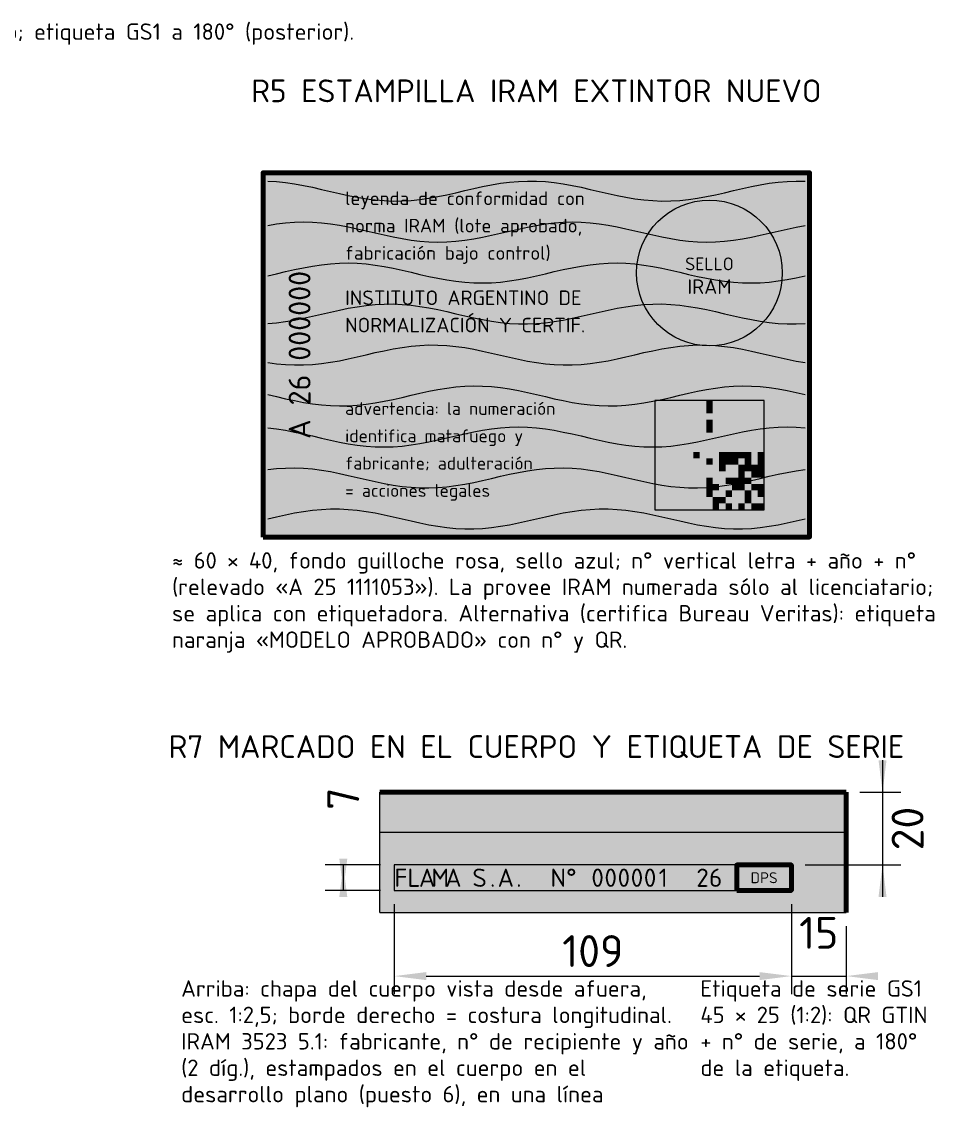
# Model space of a CAD drawing. Header units: millimetres. Extents: x 0 to 2208, y 0 to 420.
# Drawn here: x 2009.5 to 2109.7, y 89.4 to 208.6 of the extents above; entities that cross this region are included whole.
import ezdxf
from ezdxf.enums import TextEntityAlignment as Align

# ---------------------------------------------------------------- set-up
doc = ezdxf.new("R2010")
doc.units = ezdxf.units.MM
for name, color, linetype, lineweight in [('01-VISIBLE', 7, 'CONTINUOUS', 70), ('04-COTA', 3, 'CONTINUOUS', 18), ('06-TEXTO', 7, 'CONTINUOUS', 25), ('08-FINA', 5, 'CONTINUOUS', 18), ('13-GRAFICA', 30, 'CONTINUOUS', 18)]:
    doc.layers.add(name, color=color, linetype=linetype, lineweight=lineweight)
doc.styles.add('ISO3098', font='isocpeur.ttf')
doc.dimstyles.new('FLAMA-IRAM', dxfattribs={"dimtxt": 3.5, "dimasz": 3.5, "dimexe": 2, "dimexo": 1.5, "dimgap": 1, "dimtad": 1, "dimdec": 1, "dimtxsty": 'ISO3098', "dimblk": 'IRAM_FLECHA', "dimblk1": 'IRAM_FLECHA', "dimblk2": 'IRAM_FLECHA', "dimcen": 2.5, "dimclrd": 256, "dimclre": 256, "dimclrt": 256, "dimazin": 3, "dimtfac": 1, "dimtmove": 0, "dimatfit": 3, "dimlwd": 18, "dimlwe": 18})

# ---------------------------------------------------------------- blocks, each defined once
blk = doc.blocks.new('IRAM_FLECHA')
blk.add_solid([(0, 0), (-1, 0.125), (-1, -0.125)])

msp = doc.modelspace()

# ---------------------------------------------------------------- hatches: boundary and pattern name
at = {"layer": '13-GRAFICA', "true_color": 0xf7c8d7}
h = msp.add_hatch(color=7, dxfattribs=at)
h.dxf.hatch_style = 1
h.paths.add_polyline_path([(2096, 152), (2096, 192), (2036, 192), (2036, 152)])
at = {"layer": '13-GRAFICA', "true_color": 0x005eaa}
h = msp.add_hatch(color=7, dxfattribs=at)
h.dxf.hatch_style = 1
h.paths.add_polyline_path([(2093, 181), (2092.996, 180.738), (2092.983, 180.477), (2092.961, 180.216), (2092.932, 179.956), (2092.893, 179.697), (2092.846, 179.439), (2092.791, 179.183), (2092.727, 178.929), (2092.656, 178.678), (2092.575, 178.428), (2092.487, 178.182), (2092.391, 177.939), (2092.287, 177.698), (2092.175, 177.462), (2092.055, 177.229), (2091.928, 177), (2091.794, 176.775), (2091.652, 176.555), (2091.503, 176.34), (2091.347, 176.13), (2091.184, 175.925), (2091.015, 175.725), (2090.839, 175.531), (2090.657, 175.343), (2090.469, 175.161), (2090.275, 174.985), (2090.075, 174.816), (2089.87, 174.653), (2089.66, 174.497), (2089.445, 174.348), (2089.225, 174.206), (2089, 174.072), (2088.771, 173.945), (2088.538, 173.825), (2088.302, 173.713), (2088.061, 173.609), (2087.818, 173.513), (2087.572, 173.425), (2087.322, 173.344), (2087.071, 173.273), (2086.817, 173.209), (2086.561, 173.154), (2086.303, 173.107), (2086.044, 173.068), (2085.784, 173.039), (2085.523, 173.017), (2085.262, 173.004), (2085, 173), (2084.738, 173.004), (2084.477, 173.017), (2084.216, 173.039), (2083.956, 173.068), (2083.697, 173.107), (2083.439, 173.154), (2083.183, 173.209), (2082.929, 173.273), (2082.678, 173.344), (2082.428, 173.425), (2082.182, 173.513), (2081.939, 173.609), (2081.698, 173.713), (2081.462, 173.825), (2081.229, 173.945), (2081, 174.072), (2080.775, 174.206), (2080.555, 174.348), (2080.34, 174.497), (2080.13, 174.653), (2079.925, 174.816), (2079.725, 174.985), (2079.531, 175.161), (2079.343, 175.343), (2079.161, 175.531), (2078.985, 175.725), (2078.816, 175.925), (2078.653, 176.13), (2078.497, 176.34), (2078.348, 176.555), (2078.206, 176.775), (2078.072, 177), (2077.945, 177.229), (2077.825, 177.462), (2077.713, 177.698), (2077.609, 177.939), (2077.513, 178.182), (2077.425, 178.428), (2077.344, 178.678), (2077.273, 178.929), (2077.209, 179.183), (2077.154, 179.439), (2077.107, 179.697), (2077.068, 179.956), (2077.039, 180.216), (2077.017, 180.477), (2077.004, 180.738), (2077, 181), (2077.004, 181.262), (2077.017, 181.523), (2077.039, 181.784), (2077.068, 182.044), (2077.107, 182.303), (2077.154, 182.561), (2077.209, 182.817), (2077.273, 183.071), (2077.344, 183.322), (2077.425, 183.572), (2077.513, 183.818), (2077.609, 184.061), (2077.713, 184.302), (2077.825, 184.538), (2077.945, 184.771), (2078.072, 185), (2078.206, 185.225), (2078.348, 185.445), (2078.497, 185.66), (2078.653, 185.87), (2078.816, 186.075), (2078.985, 186.275), (2079.161, 186.469), (2079.343, 186.657), (2079.531, 186.839), (2079.725, 187.015), (2079.925, 187.184), (2080.13, 187.347), (2080.34, 187.503), (2080.555, 187.652), (2080.775, 187.794), (2081, 187.928), (2081.229, 188.055), (2081.462, 188.175), (2081.698, 188.287), (2081.939, 188.391), (2082.182, 188.487), (2082.428, 188.575), (2082.678, 188.656), (2082.929, 188.727), (2083.183, 188.791), (2083.439, 188.846), (2083.697, 188.893), (2083.956, 188.932), (2084.216, 188.961), (2084.477, 188.983), (2084.738, 188.996), (2085, 189), (2085.262, 188.996), (2085.523, 188.983), (2085.784, 188.961), (2086.044, 188.932), (2086.303, 188.893), (2086.561, 188.846), (2086.817, 188.791), (2087.071, 188.727), (2087.322, 188.656), (2087.572, 188.575), (2087.818, 188.487), (2088.061, 188.391), (2088.302, 188.287), (2088.538, 188.175), (2088.771, 188.055), (2089, 187.928), (2089.225, 187.794), (2089.445, 187.652), (2089.66, 187.503), (2089.87, 187.347), (2090.075, 187.184), (2090.275, 187.015), (2090.469, 186.839), (2090.657, 186.657), (2090.839, 186.469), (2091.015, 186.275), (2091.184, 186.075), (2091.347, 185.87), (2091.503, 185.66), (2091.652, 185.445), (2091.794, 185.225), (2091.928, 185), (2092.055, 184.771), (2092.175, 184.538), (2092.287, 184.302), (2092.391, 184.061), (2092.487, 183.818), (2092.575, 183.572), (2092.656, 183.322), (2092.727, 183.071), (2092.791, 182.817), (2092.846, 182.561), (2092.893, 182.303), (2092.932, 182.044), (2092.961, 181.784), (2092.983, 181.523), (2092.996, 181.262)])
at = {"layer": '13-GRAFICA', "true_color": 0xffffff}
h = msp.add_hatch(color=7, dxfattribs=at)
h.dxf.hatch_style = 1
h.paths.add_polyline_path([(2091, 155), (2091, 167), (2079, 167), (2079, 155)])
at = {"layer": '13-GRAFICA', "true_color": 0x191919}
h = msp.add_hatch(color=7, dxfattribs=at)
h.dxf.hatch_style = 1
h.paths.add_polyline_path([(2079, 167), (2079.706, 167), (2079.706, 166.294), (2079.706, 162.765), (2079.706, 162.059), (2079, 162.059)])
h = msp.add_hatch(color=7, dxfattribs=at)
h.dxf.hatch_style = 1
h.paths.add_polyline_path([(2083.235, 167), (2083.235, 166.294), (2079.706, 166.294), (2079.706, 167)])
h = msp.add_hatch(color=7, dxfattribs=at)
h.dxf.hatch_style = 1
h.paths.add_polyline_path([(2083.941, 167), (2083.941, 162.059), (2083.235, 162.059), (2083.235, 162.765), (2083.235, 166.294), (2083.235, 167)])
h = msp.add_hatch(color=7, dxfattribs=at)
h.dxf.hatch_style = 1
h.paths.add_polyline_path([(2085.353, 166.294), (2085.353, 167), (2084.647, 167), (2084.647, 166.294)])
h = msp.add_hatch(color=7, dxfattribs=at)
h.dxf.hatch_style = 1
h.paths.add_polyline_path([(2086.059, 167), (2086.765, 167), (2086.765, 166.294), (2086.765, 162.765), (2086.765, 162.059), (2086.059, 162.059)])
h = msp.add_hatch(color=7, dxfattribs=at)
h.dxf.hatch_style = 1
h.paths.add_polyline_path([(2090.294, 167), (2090.294, 166.294), (2086.765, 166.294), (2086.765, 167)])
h = msp.add_hatch(color=7, dxfattribs=at)
h.dxf.hatch_style = 1
h.paths.add_polyline_path([(2091, 167), (2091, 162.059), (2090.294, 162.059), (2090.294, 162.765), (2090.294, 166.294), (2090.294, 167)])
h = msp.add_hatch(color=7, dxfattribs=at)
h.dxf.hatch_style = 1
h.paths.add_polyline_path([(2085.353, 165.588), (2085.353, 166.294), (2084.647, 166.294), (2084.647, 165.588)])
h = msp.add_hatch(color=7, dxfattribs=at)
h.dxf.hatch_style = 1
h.paths.add_polyline_path([(2082.529, 163.471), (2080.412, 163.471), (2080.412, 165.588), (2082.529, 165.588)])
h = msp.add_hatch(color=7, dxfattribs=at)
h.dxf.hatch_style = 1
h.paths.add_polyline_path([(2085.353, 164.176), (2085.353, 164.882), (2084.647, 164.882), (2084.647, 164.176)])
h = msp.add_hatch(color=7, dxfattribs=at)
h.dxf.hatch_style = 1
h.paths.add_polyline_path([(2089.588, 163.471), (2087.471, 163.471), (2087.471, 165.588), (2089.588, 165.588)])
h = msp.add_hatch(color=7, dxfattribs=at)
h.dxf.hatch_style = 1
h.paths.add_polyline_path([(2085.353, 163.471), (2085.353, 164.176), (2084.647, 164.176), (2084.647, 163.471)])
h = msp.add_hatch(color=7, dxfattribs=at)
h.dxf.hatch_style = 1
h.paths.add_polyline_path([(2079.706, 162.059), (2079.706, 162.765), (2083.235, 162.765), (2083.235, 162.059)])
h = msp.add_hatch(color=7, dxfattribs=at)
h.dxf.hatch_style = 1
h.paths.add_polyline_path([(2086.765, 162.059), (2086.765, 162.765), (2090.294, 162.765), (2090.294, 162.059)])
h = msp.add_hatch(color=7, dxfattribs=at)
h.dxf.hatch_style = 1
h.paths.add_polyline_path([(2083.941, 160.647), (2083.941, 161.353), (2083.235, 161.353), (2083.235, 160.647)])
h = msp.add_hatch(color=7, dxfattribs=at)
h.dxf.hatch_style = 1
h.paths.add_polyline_path([(2086.765, 160.647), (2086.765, 161.353), (2086.059, 161.353), (2086.059, 160.647)])
h = msp.add_hatch(color=7, dxfattribs=at)
h.dxf.hatch_style = 1
h.paths.add_polyline_path([(2087.471, 160.647), (2087.471, 161.353), (2086.765, 161.353), (2086.765, 160.647)])
h = msp.add_hatch(color=7, dxfattribs=at)
h.dxf.hatch_style = 1
h.paths.add_polyline_path([(2088.176, 160.647), (2088.176, 161.353), (2087.471, 161.353), (2087.471, 160.647)])
h = msp.add_hatch(color=7, dxfattribs=at)
h.dxf.hatch_style = 1
h.paths.add_polyline_path([(2088.882, 160.647), (2088.882, 161.353), (2088.176, 161.353), (2088.176, 160.647)])
h = msp.add_hatch(color=7, dxfattribs=at)
h.dxf.hatch_style = 1
h.paths.add_polyline_path([(2089.588, 160.647), (2089.588, 161.353), (2088.882, 161.353), (2088.882, 160.647)])
h = msp.add_hatch(color=7, dxfattribs=at)
h.dxf.hatch_style = 1
h.paths.add_polyline_path([(2091, 160.647), (2091, 161.353), (2090.294, 161.353), (2090.294, 160.647)])
h = msp.add_hatch(color=7, dxfattribs=at)
h.dxf.hatch_style = 1
h.paths.add_polyline_path([(2079, 159.941), (2079.706, 159.941), (2079.706, 159.235), (2079.706, 155.706), (2079.706, 155), (2079, 155)])
h = msp.add_hatch(color=7, dxfattribs=at)
h.dxf.hatch_style = 1
h.paths.add_polyline_path([(2083.235, 159.941), (2083.235, 159.235), (2079.706, 159.235), (2079.706, 159.941)])
h = msp.add_hatch(color=7, dxfattribs=at)
h.dxf.hatch_style = 1
h.paths.add_polyline_path([(2083.941, 159.941), (2083.941, 155), (2083.235, 155), (2083.235, 155.706), (2083.235, 159.235), (2083.235, 159.941)])
h = msp.add_hatch(color=7, dxfattribs=at)
h.dxf.hatch_style = 1
h.paths.add_polyline_path([(2085.353, 159.941), (2085.353, 160.647), (2084.647, 160.647), (2084.647, 159.941)])
h = msp.add_hatch(color=7, dxfattribs=at)
h.dxf.hatch_style = 1
h.paths.add_polyline_path([(2086.765, 159.941), (2086.765, 160.647), (2086.059, 160.647), (2086.059, 159.941)])
h = msp.add_hatch(color=7, dxfattribs=at)
h.dxf.hatch_style = 1
h.paths.add_polyline_path([(2086.765, 159.235), (2086.765, 159.941), (2086.059, 159.941), (2086.059, 159.235)])
h = msp.add_hatch(color=7, dxfattribs=at)
h.dxf.hatch_style = 1
h.paths.add_polyline_path([(2087.471, 159.941), (2087.471, 160.647), (2086.765, 160.647), (2086.765, 159.941)])
h = msp.add_hatch(color=7, dxfattribs=at)
h.dxf.hatch_style = 1
h.paths.add_polyline_path([(2088.176, 159.941), (2088.176, 160.647), (2087.471, 160.647), (2087.471, 159.941)])
h = msp.add_hatch(color=7, dxfattribs=at)
h.dxf.hatch_style = 1
h.paths.add_polyline_path([(2088.882, 159.235), (2088.882, 159.941), (2088.176, 159.941), (2088.176, 159.235)])
h = msp.add_hatch(color=7, dxfattribs=at)
h.dxf.hatch_style = 1
h.paths.add_polyline_path([(2089.588, 159.941), (2089.588, 160.647), (2088.882, 160.647), (2088.882, 159.941)])
h = msp.add_hatch(color=7, dxfattribs=at)
h.dxf.hatch_style = 1
h.paths.add_polyline_path([(2089.588, 159.235), (2089.588, 159.941), (2088.882, 159.941), (2088.882, 159.235)])
h = msp.add_hatch(color=7, dxfattribs=at)
h.dxf.hatch_style = 1
h.paths.add_polyline_path([(2090.294, 159.235), (2090.294, 159.941), (2089.588, 159.941), (2089.588, 159.235)])
h = msp.add_hatch(color=7, dxfattribs=at)
h.dxf.hatch_style = 1
h.paths.add_polyline_path([(2091, 159.941), (2091, 160.647), (2090.294, 160.647), (2090.294, 159.941)])
h = msp.add_hatch(color=7, dxfattribs=at)
h.dxf.hatch_style = 1
h.paths.add_polyline_path([(2091, 159.235), (2091, 159.941), (2090.294, 159.941), (2090.294, 159.235)])
h = msp.add_hatch(color=7, dxfattribs=at)
h.dxf.hatch_style = 1
h.paths.add_polyline_path([(2082.529, 156.412), (2080.412, 156.412), (2080.412, 158.529), (2082.529, 158.529)])
h = msp.add_hatch(color=7, dxfattribs=at)
h.dxf.hatch_style = 1
h.paths.add_polyline_path([(2085.353, 157.824), (2085.353, 158.529), (2084.647, 158.529), (2084.647, 157.824)])
h = msp.add_hatch(color=7, dxfattribs=at)
h.dxf.hatch_style = 1
h.paths.add_polyline_path([(2087.471, 157.824), (2087.471, 158.529), (2086.765, 158.529), (2086.765, 157.824)])
h = msp.add_hatch(color=7, dxfattribs=at)
h.dxf.hatch_style = 1
h.paths.add_polyline_path([(2088.176, 157.824), (2088.176, 158.529), (2087.471, 158.529), (2087.471, 157.824)])
h = msp.add_hatch(color=7, dxfattribs=at)
h.dxf.hatch_style = 1
h.paths.add_polyline_path([(2088.882, 158.529), (2088.882, 159.235), (2088.176, 159.235), (2088.176, 158.529)])
h = msp.add_hatch(color=7, dxfattribs=at)
h.dxf.hatch_style = 1
h.paths.add_polyline_path([(2088.882, 157.824), (2088.882, 158.529), (2088.176, 158.529), (2088.176, 157.824)])
h = msp.add_hatch(color=7, dxfattribs=at)
h.dxf.hatch_style = 1
h.paths.add_polyline_path([(2089.588, 157.824), (2089.588, 158.529), (2088.882, 158.529), (2088.882, 157.824)])
h = msp.add_hatch(color=7, dxfattribs=at)
h.dxf.hatch_style = 1
h.paths.add_polyline_path([(2090.294, 158.529), (2090.294, 159.235), (2089.588, 159.235), (2089.588, 158.529)])
h = msp.add_hatch(color=7, dxfattribs=at)
h.dxf.hatch_style = 1
h.paths.add_polyline_path([(2091, 158.529), (2091, 159.235), (2090.294, 159.235), (2090.294, 158.529)])
h = msp.add_hatch(color=7, dxfattribs=at)
h.dxf.hatch_style = 1
h.paths.add_polyline_path([(2085.353, 157.118), (2085.353, 157.824), (2084.647, 157.824), (2084.647, 157.118)])
h = msp.add_hatch(color=7, dxfattribs=at)
h.dxf.hatch_style = 1
h.paths.add_polyline_path([(2086.059, 157.118), (2086.059, 157.824), (2085.353, 157.824), (2085.353, 157.118)])
h = msp.add_hatch(color=7, dxfattribs=at)
h.dxf.hatch_style = 1
h.paths.add_polyline_path([(2088.176, 157.118), (2088.176, 157.824), (2087.471, 157.824), (2087.471, 157.118)])
h = msp.add_hatch(color=7, dxfattribs=at)
h.dxf.hatch_style = 1
h.paths.add_polyline_path([(2088.882, 157.118), (2088.882, 157.824), (2088.176, 157.824), (2088.176, 157.118)])
h = msp.add_hatch(color=7, dxfattribs=at)
h.dxf.hatch_style = 1
h.paths.add_polyline_path([(2090.294, 157.118), (2090.294, 157.824), (2089.588, 157.824), (2089.588, 157.118)])
h = msp.add_hatch(color=7, dxfattribs=at)
h.dxf.hatch_style = 1
h.paths.add_polyline_path([(2091, 157.118), (2091, 157.824), (2090.294, 157.824), (2090.294, 157.118)])
h = msp.add_hatch(color=7, dxfattribs=at)
h.dxf.hatch_style = 1
h.paths.add_polyline_path([(2085.353, 156.412), (2085.353, 157.118), (2084.647, 157.118), (2084.647, 156.412)])
h = msp.add_hatch(color=7, dxfattribs=at)
h.dxf.hatch_style = 1
h.paths.add_polyline_path([(2086.059, 155.706), (2086.059, 156.412), (2085.353, 156.412), (2085.353, 155.706)])
h = msp.add_hatch(color=7, dxfattribs=at)
h.dxf.hatch_style = 1
h.paths.add_polyline_path([(2086.765, 155.706), (2086.765, 156.412), (2086.059, 156.412), (2086.059, 155.706)])
h = msp.add_hatch(color=7, dxfattribs=at)
h.dxf.hatch_style = 1
h.paths.add_polyline_path([(2087.471, 156.412), (2087.471, 157.118), (2086.765, 157.118), (2086.765, 156.412)])
h = msp.add_hatch(color=7, dxfattribs=at)
h.dxf.hatch_style = 1
h.paths.add_polyline_path([(2089.588, 156.412), (2089.588, 157.118), (2088.882, 157.118), (2088.882, 156.412)])
h = msp.add_hatch(color=7, dxfattribs=at)
h.dxf.hatch_style = 1
h.paths.add_polyline_path([(2089.588, 155.706), (2089.588, 156.412), (2088.882, 156.412), (2088.882, 155.706)])
h = msp.add_hatch(color=7, dxfattribs=at)
h.dxf.hatch_style = 1
h.paths.add_polyline_path([(2091, 156.412), (2091, 157.118), (2090.294, 157.118), (2090.294, 156.412)])
h = msp.add_hatch(color=7, dxfattribs=at)
h.dxf.hatch_style = 1
h.paths.add_polyline_path([(2079.706, 155), (2079.706, 155.706), (2083.235, 155.706), (2083.235, 155)])
h = msp.add_hatch(color=7, dxfattribs=at)
h.dxf.hatch_style = 1
h.paths.add_polyline_path([(2086.059, 155), (2086.059, 155.706), (2085.353, 155.706), (2085.353, 155)])
h = msp.add_hatch(color=7, dxfattribs=at)
h.dxf.hatch_style = 1
h.paths.add_polyline_path([(2087.471, 155), (2087.471, 155.706), (2086.765, 155.706), (2086.765, 155)])
h = msp.add_hatch(color=7, dxfattribs=at)
h.dxf.hatch_style = 1
h.paths.add_polyline_path([(2088.882, 155), (2088.882, 155.706), (2088.176, 155.706), (2088.176, 155)])
h = msp.add_hatch(color=7, dxfattribs=at)
h.dxf.hatch_style = 1
h.paths.add_polyline_path([(2090.294, 155), (2090.294, 155.706), (2089.588, 155.706), (2089.588, 155)])
h = msp.add_hatch(color=7, dxfattribs=at)
h.dxf.hatch_style = 1
h.paths.add_polyline_path([(2091, 155), (2091, 155.706), (2090.294, 155.706), (2090.294, 155)])
at = {"layer": '13-GRAFICA', "true_color": 0xb21820}
h = msp.add_hatch(color=7, dxfattribs=at)
h.dxf.hatch_style = 1
h.paths.add_polyline_path([(2100, 110.8), (2100, 124), (2048.8, 124), (2048.8, 110.8)])

# ---------------------------------------------------------------- linework, layer by layer
at = {"layer": '01-VISIBLE'}
for p in [(2048.8, 124), (2100, 110.8)]:
    msp.add_line(p, (2100, 124), dxfattribs=at)
for points in [[(2036, 152), (2096, 152), (2096, 192), (2036, 192)], [(2088, 113.2), (2094, 113.2), (2094, 116), (2088, 116)]]:
    msp.add_lwpolyline(points, close=True, dxfattribs=at)
at = {"layer": '08-FINA'}
for p, q in [((2048.8, 110.8), (2048.8, 124)), ((2048.8, 119.6), (2100, 119.6)), ((2048.8, 110.8), (2100, 110.8))]:
    msp.add_line(p, q, dxfattribs=at)
for points in [[(2079, 155), (2091, 155), (2091, 167), (2079, 167)], [(2050.4, 113.2), (2094, 113.2), (2094, 116), (2050.4, 116)]]:
    msp.add_lwpolyline(points, close=True, dxfattribs=at)
msp.add_circle((2085, 181), 8, dxfattribs=at)
at = {"layer": '13-GRAFICA', "true_color": 0xe196b4}
for points in [[(2036.5, 191.088), (2037.483, 191.031), (2038.467, 190.929), (2039.45, 190.786), (2040.433, 190.609), (2041.417, 190.406), (2042.4, 190.184), (2043.383, 189.955), (2044.367, 189.727), (2045.35, 189.511), (2046.333, 189.317), (2047.317, 189.153), (2048.3, 189.025), (2049.283, 188.941), (2050.267, 188.902), (2051.25, 188.912), (2052.233, 188.969), (2053.217, 189.071), (2054.2, 189.214), (2055.183, 189.391), (2056.167, 189.594), (2057.15, 189.816), (2058.133, 190.045), (2059.117, 190.273), (2060.1, 190.489), (2061.083, 190.683), (2062.067, 190.847), (2063.05, 190.975), (2064.033, 191.059), (2065.017, 191.098), (2066, 191.088), (2066.983, 191.031), (2067.967, 190.929), (2068.95, 190.786), (2069.933, 190.609), (2070.917, 190.406), (2071.9, 190.184), (2072.883, 189.955), (2073.867, 189.727), (2074.85, 189.511), (2075.833, 189.317), (2076.817, 189.153), (2077.8, 189.025), (2078.783, 188.941), (2079.767, 188.902), (2080.75, 188.912), (2081.733, 188.969), (2082.717, 189.071), (2083.7, 189.214), (2084.683, 189.391), (2085.667, 189.594), (2086.65, 189.816), (2087.633, 190.045), (2088.617, 190.273), (2089.6, 190.489), (2090.583, 190.683), (2091.567, 190.847), (2092.55, 190.975), (2093.533, 191.059), (2094.517, 191.098), (2095.5, 191.088)], [(2036.5, 186.223), (2037.483, 186.379), (2038.467, 186.498), (2039.45, 186.572), (2040.433, 186.6), (2041.417, 186.58), (2042.4, 186.512), (2043.383, 186.4), (2044.367, 186.249), (2045.35, 186.065), (2046.333, 185.857), (2047.317, 185.633), (2048.3, 185.403), (2049.283, 185.177), (2050.267, 184.966), (2051.25, 184.777), (2052.233, 184.621), (2053.217, 184.502), (2054.2, 184.428), (2055.183, 184.4), (2056.167, 184.42), (2057.15, 184.488), (2058.133, 184.6), (2059.117, 184.751), (2060.1, 184.935), (2061.083, 185.143), (2062.067, 185.367), (2063.05, 185.597), (2064.033, 185.823), (2065.017, 186.034), (2066, 186.223), (2066.983, 186.379), (2067.967, 186.498), (2068.95, 186.572), (2069.933, 186.6), (2070.917, 186.58), (2071.9, 186.512), (2072.883, 186.4), (2073.867, 186.249), (2074.85, 186.065), (2075.833, 185.857), (2076.817, 185.633), (2077.8, 185.403), (2078.783, 185.177), (2079.767, 184.966), (2080.75, 184.777), (2081.733, 184.621), (2082.717, 184.502), (2083.7, 184.428), (2084.683, 184.4), (2085.667, 184.42), (2086.65, 184.488), (2087.633, 184.6), (2088.617, 184.751), (2089.6, 184.935), (2090.583, 185.143), (2091.567, 185.367), (2092.55, 185.597), (2093.533, 185.823), (2094.517, 186.034), (2095.5, 186.223)], [(2036.5, 180.693), (2037.483, 180.919), (2038.467, 181.149), (2039.45, 181.372), (2040.433, 181.579), (2041.417, 181.761), (2042.4, 181.91), (2043.383, 182.018), (2044.367, 182.083), (2045.35, 182.099), (2046.333, 182.068), (2047.317, 181.991), (2048.3, 181.869), (2049.283, 181.71), (2050.267, 181.52), (2051.25, 181.307), (2052.233, 181.081), (2053.217, 180.851), (2054.2, 180.628), (2055.183, 180.421), (2056.167, 180.239), (2057.15, 180.09), (2058.133, 179.982), (2059.117, 179.917), (2060.1, 179.901), (2061.083, 179.932), (2062.067, 180.009), (2063.05, 180.131), (2064.033, 180.29), (2065.017, 180.48), (2066, 180.693), (2066.983, 180.919), (2067.967, 181.149), (2068.95, 181.372), (2069.933, 181.579), (2070.917, 181.761), (2071.9, 181.91), (2072.883, 182.018), (2073.867, 182.083), (2074.85, 182.099), (2075.833, 182.068), (2076.817, 181.991), (2077.8, 181.869), (2078.783, 181.71), (2079.767, 181.52), (2080.75, 181.307), (2081.733, 181.081), (2082.717, 180.851), (2083.7, 180.628), (2084.683, 180.421), (2085.667, 180.239), (2086.65, 180.09), (2087.633, 179.982), (2088.617, 179.917), (2089.6, 179.901), (2090.583, 179.932), (2091.567, 180.009), (2092.55, 180.131), (2093.533, 180.29), (2094.517, 180.48), (2095.5, 180.693)], [(2036.5, 175.445), (2037.483, 175.533), (2038.467, 175.663), (2039.45, 175.83), (2040.433, 176.026), (2041.417, 176.243), (2042.4, 176.471), (2043.383, 176.7), (2044.367, 176.921), (2045.35, 177.123), (2046.333, 177.298), (2047.317, 177.438), (2048.3, 177.537), (2049.283, 177.591), (2050.267, 177.597), (2051.25, 177.555), (2052.233, 177.467), (2053.217, 177.337), (2054.2, 177.17), (2055.183, 176.974), (2056.167, 176.757), (2057.15, 176.529), (2058.133, 176.3), (2059.117, 176.079), (2060.1, 175.877), (2061.083, 175.702), (2062.067, 175.562), (2063.05, 175.463), (2064.033, 175.409), (2065.017, 175.403), (2066, 175.445), (2066.983, 175.533), (2067.967, 175.663), (2068.95, 175.83), (2069.933, 176.026), (2070.917, 176.243), (2071.9, 176.471), (2072.883, 176.7), (2073.867, 176.921), (2074.85, 177.123), (2075.833, 177.298), (2076.817, 177.438), (2077.8, 177.537), (2078.783, 177.591), (2079.767, 177.597), (2080.75, 177.555), (2081.733, 177.467), (2082.717, 177.337), (2083.7, 177.17), (2084.683, 176.974), (2085.667, 176.757), (2086.65, 176.529), (2087.633, 176.3), (2088.617, 176.079), (2089.6, 175.877), (2090.583, 175.702), (2091.567, 175.562), (2092.55, 175.463), (2093.533, 175.409), (2094.517, 175.403), (2095.5, 175.445)], [(2036.5, 171.168), (2037.483, 171.036), (2038.467, 170.947), (2039.45, 170.904), (2040.433, 170.909), (2041.417, 170.961), (2042.4, 171.059), (2043.383, 171.198), (2044.367, 171.372), (2045.35, 171.573), (2046.333, 171.794), (2047.317, 172.023), (2048.3, 172.251), (2049.283, 172.468), (2050.267, 172.665), (2051.25, 172.832), (2052.233, 172.964), (2053.217, 173.053), (2054.2, 173.096), (2055.183, 173.091), (2056.167, 173.039), (2057.15, 172.941), (2058.133, 172.802), (2059.117, 172.628), (2060.1, 172.427), (2061.083, 172.206), (2062.067, 171.977), (2063.05, 171.749), (2064.033, 171.532), (2065.017, 171.335), (2066, 171.168), (2066.983, 171.036), (2067.967, 170.947), (2068.95, 170.904), (2069.933, 170.909), (2070.917, 170.961), (2071.9, 171.059), (2072.883, 171.198), (2073.867, 171.372), (2074.85, 171.573), (2075.833, 171.794), (2076.817, 172.023), (2077.8, 172.251), (2078.783, 172.468), (2079.767, 172.665), (2080.75, 172.832), (2081.733, 172.964), (2082.717, 173.053), (2083.7, 173.096), (2084.683, 173.091), (2085.667, 173.039), (2086.65, 172.941), (2087.633, 172.802), (2088.617, 172.628), (2089.6, 172.427), (2090.583, 172.206), (2091.567, 171.977), (2092.55, 171.749), (2093.533, 171.532), (2094.517, 171.335), (2095.5, 171.168)], [(2036.5, 167.655), (2037.483, 167.425), (2038.467, 167.199), (2039.45, 166.985), (2040.433, 166.795), (2041.417, 166.635), (2042.4, 166.512), (2043.383, 166.433), (2044.367, 166.401), (2045.35, 166.416), (2046.333, 166.479), (2047.317, 166.587), (2048.3, 166.734), (2049.283, 166.915), (2050.267, 167.122), (2051.25, 167.345), (2052.233, 167.575), (2053.217, 167.801), (2054.2, 168.015), (2055.183, 168.205), (2056.167, 168.365), (2057.15, 168.488), (2058.133, 168.567), (2059.117, 168.599), (2060.1, 168.584), (2061.083, 168.521), (2062.067, 168.413), (2063.05, 168.266), (2064.033, 168.085), (2065.017, 167.878), (2066, 167.655), (2066.983, 167.425), (2067.967, 167.199), (2068.95, 166.985), (2069.933, 166.795), (2070.917, 166.635), (2071.9, 166.512), (2072.883, 166.433), (2073.867, 166.401), (2074.85, 166.416), (2075.833, 166.479), (2076.817, 166.587), (2077.8, 166.734), (2078.783, 166.915), (2079.767, 167.122), (2080.75, 167.345), (2081.733, 167.575), (2082.717, 167.801), (2083.7, 168.015), (2084.683, 168.205), (2085.667, 168.365), (2086.65, 168.488), (2087.633, 168.567), (2088.617, 168.599), (2089.6, 168.584), (2090.583, 168.521), (2091.567, 168.413), (2092.55, 168.266), (2093.533, 168.085), (2094.517, 167.878), (2095.5, 167.655)], [(2036.5, 164), (2037.483, 163.883), (2038.467, 163.728), (2039.45, 163.54), (2040.433, 163.329), (2041.417, 163.104), (2042.4, 162.874), (2043.383, 162.649), (2044.367, 162.44), (2045.35, 162.256), (2046.333, 162.103), (2047.317, 161.991), (2048.3, 161.922), (2049.283, 161.9), (2050.267, 161.926), (2051.25, 162), (2052.233, 162.117), (2053.217, 162.272), (2054.2, 162.46), (2055.183, 162.671), (2056.167, 162.896), (2057.15, 163.126), (2058.133, 163.351), (2059.117, 163.56), (2060.1, 163.744), (2061.083, 163.897), (2062.067, 164.009), (2063.05, 164.078), (2064.033, 164.1), (2065.017, 164.074), (2066, 164), (2066.983, 163.883), (2067.967, 163.728), (2068.95, 163.54), (2069.933, 163.329), (2070.917, 163.104), (2071.9, 162.874), (2072.883, 162.649), (2073.867, 162.44), (2074.85, 162.256), (2075.833, 162.103), (2076.817, 161.991), (2077.8, 161.922), (2078.783, 161.9), (2079.767, 161.926), (2080.75, 162), (2081.733, 162.117), (2082.717, 162.272), (2083.7, 162.46), (2084.683, 162.671), (2085.667, 162.896), (2086.65, 163.126), (2087.633, 163.351), (2088.617, 163.56), (2089.6, 163.744), (2090.583, 163.897), (2091.567, 164.009), (2092.55, 164.078), (2093.533, 164.1), (2094.517, 164.074), (2095.5, 164)], [(2036.5, 159.426), (2037.483, 159.529), (2038.467, 159.587), (2039.45, 159.598), (2040.433, 159.561), (2041.417, 159.478), (2042.4, 159.351), (2043.383, 159.188), (2044.367, 158.994), (2045.35, 158.779), (2046.333, 158.552), (2047.317, 158.322), (2048.3, 158.1), (2049.283, 157.896), (2050.267, 157.718), (2051.25, 157.574), (2052.233, 157.471), (2053.217, 157.413), (2054.2, 157.402), (2055.183, 157.439), (2056.167, 157.522), (2057.15, 157.649), (2058.133, 157.812), (2059.117, 158.006), (2060.1, 158.221), (2061.083, 158.448), (2062.067, 158.678), (2063.05, 158.9), (2064.033, 159.104), (2065.017, 159.282), (2066, 159.426), (2066.983, 159.529), (2067.967, 159.587), (2068.95, 159.598), (2069.933, 159.561), (2070.917, 159.478), (2071.9, 159.351), (2072.883, 159.188), (2073.867, 158.994), (2074.85, 158.779), (2075.833, 158.552), (2076.817, 158.322), (2077.8, 158.1), (2078.783, 157.896), (2079.767, 157.718), (2080.75, 157.574), (2081.733, 157.471), (2082.717, 157.413), (2083.7, 157.402), (2084.683, 157.439), (2085.667, 157.522), (2086.65, 157.649), (2087.633, 157.812), (2088.617, 158.006), (2089.6, 158.221), (2090.583, 158.448), (2091.567, 158.678), (2092.55, 158.9), (2093.533, 159.104), (2094.517, 159.282), (2095.5, 159.426)], [(2036.5, 154), (2037.483, 154.229), (2038.467, 154.447), (2039.45, 154.647), (2040.433, 154.817), (2041.417, 154.953), (2042.4, 155.046), (2043.383, 155.094), (2044.367, 155.094), (2045.35, 155.046), (2046.333, 154.953), (2047.317, 154.817), (2048.3, 154.647), (2049.283, 154.447), (2050.267, 154.229), (2051.25, 154), (2052.233, 153.771), (2053.217, 153.553), (2054.2, 153.353), (2055.183, 153.183), (2056.167, 153.047), (2057.15, 152.954), (2058.133, 152.906), (2059.117, 152.906), (2060.1, 152.954), (2061.083, 153.047), (2062.067, 153.183), (2063.05, 153.353), (2064.033, 153.553), (2065.017, 153.771), (2066, 154), (2066.983, 154.229), (2067.967, 154.447), (2068.95, 154.647), (2069.933, 154.817), (2070.917, 154.953), (2071.9, 155.046), (2072.883, 155.094), (2073.867, 155.094), (2074.85, 155.046), (2075.833, 154.953), (2076.817, 154.817), (2077.8, 154.647), (2078.783, 154.447), (2079.767, 154.229), (2080.75, 154), (2081.733, 153.771), (2082.717, 153.553), (2083.7, 153.353), (2084.683, 153.183), (2085.667, 153.047), (2086.65, 152.954), (2087.633, 152.906), (2088.617, 152.906), (2089.6, 152.954), (2090.583, 153.047), (2091.567, 153.183), (2092.55, 153.353), (2093.533, 153.553), (2094.517, 153.771), (2095.5, 154)]]:
    msp.add_lwpolyline(points, dxfattribs=at)

# ---------------------------------------------------------------- texts
at = {"layer": '06-TEXTO', "style": 'ISO3098'}
for s, height, p in [('522/07 an. 6); estampilla IRAM al costado; etiqueta GS1 a 180° (posterior).', 1.8, (2004, 207.5)), ('R5 ESTAMPILLA IRAM EXTINTOR NUEVO', 2.5, (2066, 201)), ('R7 MARCADO EN EL CUERPO Y ETIQUETA DE SERIE', 2.5, (2066, 129))]:
    msp.add_text(s, height=height, dxfattribs=at).set_placement(p, align=Align.MIDDLE_CENTER)
for s, p in [('≈ 60 × 40, fondo guilloche rosa, sello azul; n° vertical letra + año + n°', (2026, 148)), ('(relevado «A 25 1111053»). La provee IRAM numerada sólo al licenciatario;', (2026, 145.1)), ('se aplica con etiquetadora. Alternativa (certifica Bureau Veritas): etiqueta', (2026, 142.2)), ('naranja «MODELO APROBADO» con n° y QR.', (2026, 139.3)), ('Arriba: chapa del cuerpo vista desde afuera,', (2027, 101)), ('Etiqueta de serie GS1', (2084, 101)), ('esc. 1:2,5; borde derecho = costura longitudinal.', (2027, 98.1)), ('45 × 25 (1:2): QR GTIN', (2084, 98.1)), ('IRAM 3523 5.1: fabricante, n° de recipiente y año', (2027, 95.2)), ('+ n° de serie, a 180°', (2084, 95.2)), ('(2 díg.), estampados en el cuerpo en el', (2027, 92.3)), ('de la etiqueta.', (2084, 92.3)), ('desarrollo plano (puesto 6), en una línea', (2027, 89.4))]:
    msp.add_text(s, height=1.8, dxfattribs=at).set_placement(p, align=Align.BOTTOM_LEFT)
at = {"layer": '13-GRAFICA', "style": 'ISO3098'}
for s, height, p in [('leyenda de conformidad con', 1.5, (2045, 188)), ('norma IRAM (lote aprobado,', 1.5, (2045, 185)), ('fabricación bajo control)', 1.5, (2045, 182)), ('advertencia: la numeración', 1.4, (2045, 165)), ('identifica matafuego y', 1.4, (2045, 162)), ('fabricante; adulteración', 1.4, (2045, 159)), ('= acciones legales', 1.4, (2045, 156))]:
    msp.add_text(s, height=height, dxfattribs=at).set_placement(p, align=Align.BOTTOM_LEFT)
at = {"layer": '13-GRAFICA', "true_color": 0xffffff, "style": 'ISO3098'}
for s, height, p in [('SELLO', 1.4, (2085, 182)), ('IRAM', 1.6, (2085, 179.5))]:
    msp.add_text(s, height=height, dxfattribs=at).set_placement(p, align=Align.MIDDLE_CENTER)
at = {"layer": '13-GRAFICA', "true_color": 0xc81e2d, "style": 'ISO3098'}
msp.add_text('A 26 000000', height=2.4, rotation=90, dxfattribs=at).set_placement((2040, 172), align=Align.MIDDLE_CENTER)
at = {"layer": '13-GRAFICA', "true_color": 0x005eaa, "style": 'ISO3098'}
for s, p in [('INSTITUTO ARGENTINO DE', (2045, 177)), ('NORMALIZACIÓN Y CERTIF.', (2045, 174))]:
    msp.add_text(s, height=1.6, dxfattribs=at).set_placement(p, align=Align.BOTTOM_LEFT)
at = {"layer": '13-GRAFICA', "true_color": 0x5a0a0f, "style": 'ISO3098'}
for s, height, p in [('F', 2, (2051.12, 114.6)), ('L', 2, (2052.56, 114.6)), ('A', 2, (2054, 114.6)), ('M', 2, (2055.44, 114.6)), ('A', 2, (2056.88, 114.6)), ('S', 2, (2059.76, 114.6)), ('A', 2, (2062.64, 114.6)), ('N', 2, (2068.4, 114.6)), ('°', 2, (2069.84, 114.6)), ('0', 2, (2072.72, 114.6)), ('0', 2, (2074.16, 114.6)), ('0', 2, (2075.6, 114.6)), ('0', 2, (2077.04, 114.6)), ('0', 2, (2078.48, 114.6)), ('1', 2, (2079.92, 114.6)), ('2', 2, (2084.24, 114.6)), ('6', 2, (2085.68, 114.6)), ('DPS', 1.2, (2091, 114.6)), ('.', 2, (2061.2, 114.6)), ('.', 2, (2064.08, 114.6))]:
    msp.add_text(s, height=height, dxfattribs=at).set_placement(p, align=Align.MIDDLE_CENTER)

# ---------------------------------------------------------------- dimensions: what is measured, and where the dimension line sits
at = {"layer": '04-COTA'}
msp.add_linear_dim(base=(2104, 124), p1=(2100, 124), p2=(2094, 116), angle=90, dimstyle='FLAMA-IRAM', override={"dimlfac": 2.5}, dxfattribs=at).render()
msp.add_linear_dim(base=(2044.8, 116), p1=(2050.4, 116), p2=(2050.4, 113.2), angle=90, location=(2044.8, 123.278), dimstyle='FLAMA-IRAM', override={"dimlfac": 2.5, "dimtmove": 2}, dxfattribs=at).render()
for base, p1, p2 in [((2050.4, 103.8), (2050.4, 113.2), (2094, 113.2)), ((2094, 103.8), (2094, 113.2), (2100, 110.8))]:
    msp.add_linear_dim(base=base, p1=p1, p2=p2, dimstyle='FLAMA-IRAM', override={"dimlfac": 2.5}, dxfattribs=at).render()

doc.saveas('drawing.dxf')
